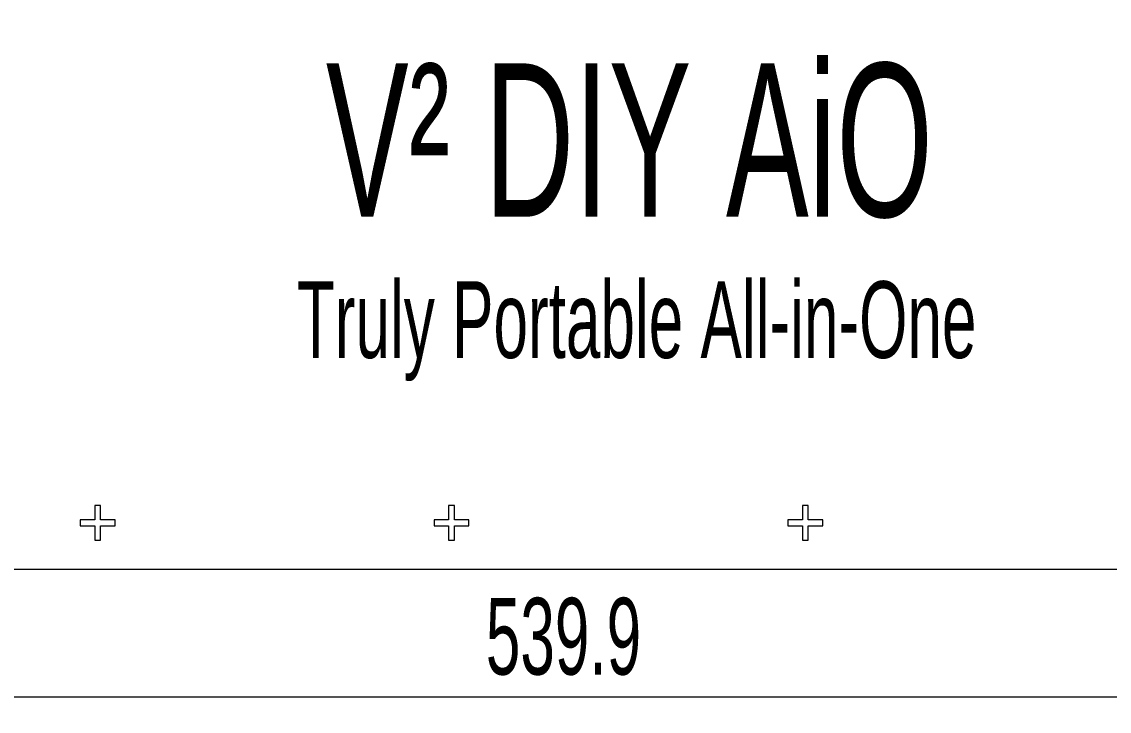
# Model space of a CAD drawing. Header units: millimetres. Extents: x 28 to 615, y 11 to 568.
# Drawn here: x 240.2 to 427.8, y 11.3 to 130.2 of the extents above; entities that cross this region are included whole.
import ezdxf

# ---------------------------------------------------------------- set-up
doc = ezdxf.new("R2010")
doc.units = ezdxf.units.MM
doc.styles.add('SLDTEXTSTYLE0', font='TXT', dxfattribs={"width": 0.605})
doc.dimstyles.new('SLDDIMSTYLE0', dxfattribs={"dimtxt": 12.8415934245, "dimasz": 10, "dimexe": 0, "dimexo": 0.0625, "dimgap": 3.2103983561, "dimtad": 1, "dimdec": 1, "dimrnd": 1e-09, "dimzin": 12, "dimdsep": 46, "dimtxsty": 'SLDTEXTSTYLE0', "dimsah": 1, "dimcen": 0.09, "dimadec": 0, "dimazin": 3, "dimtfac": 1, "dimtdec": 1, "dimtofl": 0, "dimtmove": 0, "dimatfit": 3, "dimfxl": 1, "dimfrac": 2, "dimtolj": 1, "dimtzin": 12, "dimarcsym": 0})

# ---------------------------------------------------------------- blocks, each defined once
blk = doc.blocks.new('_D')
at = {"color": 7, "linetype": 'Continuous', "lineweight": 0}
for p, q in [((235.3420501819, 567.5176386638), (43.9717775261, 567.5176386638)), ((44.9717775261, 35.8140047823), (44.9717775261, 567.5176386638)), ((65.4150593649, 35.8140047823), (43.9717775261, 35.8140047823))]:
    blk.add_line(p, q, dxfattribs=at)
for points in [[(44.9717775261, 567.5176386638), (42.4717775261, 557.5176386638), (47.4717775261, 557.5176386638)], [(44.9717775261, 35.8140047823), (47.4717775261, 45.8140047823), (42.4717775261, 45.8140047823)]]:
    blk.add_solid(points, dxfattribs=at)
at = {"color": 7, "linetype": 'Continuous', "lineweight": 0, "insert": (27.9184853192, 280.1855704345, 0.1), "char_height": 13.2291666667, "attachment_point": 1, "rotation": 90, "style": 'SLDTEXTSTYLE0'}
blk.add_mtext('531.7', dxfattribs=at)
blk = doc.blocks.new('_D_1')
at = {"color": 7, "linetype": 'Continuous', "lineweight": 0}
for p, q in [((75.4150593649, 25.8140047823), (75.4150593649, 12.8140047823)), ((615.2690409989, 25.8140047823), (615.2690409989, 12.8140047823)), ((75.4150593649, 13.8140047823), (615.2690409989, 13.8140047823))]:
    blk.add_line(p, q, dxfattribs=at)
for points in [[(75.4150593649, 13.8140047823), (85.4150593649, 11.3140047823), (85.4150593649, 16.3140047823)], [(615.2690409989, 13.8140047823), (605.2690409989, 16.3140047823), (605.2690409989, 11.3140047823)]]:
    blk.add_solid(points, dxfattribs=at)
at = {"color": 7, "linetype": 'Continuous', "lineweight": 0, "insert": (320.2621161236, 30.8672969892, 0.1), "char_height": 13.2291666667, "attachment_point": 1, "style": 'SLDTEXTSTYLE0'}
blk.add_mtext('539.9', dxfattribs=at)

msp = doc.modelspace()

# ---------------------------------------------------------------- linework, layer by layer
at = {"color": 179, "linetype": 'Continuous', "lineweight": 15}
for p, q in [((253.8420501819, 46.8140047823), (252.8420501819, 46.8140047823)), ((252.8420501819, 46.8140047823), (252.8420501819, 44.3140047823)), ((253.8420501819, 44.3140047823), (253.8420501819, 46.8140047823)), ((314.8420501819, 46.8140047823), (313.8420501819, 46.8140047823)), ((313.8420501819, 46.8140047823), (313.8420501819, 44.3140047823)), ((314.8420501819, 44.3140047823), (314.8420501819, 46.8140047823)), ((375.8420501819, 46.8140047823), (374.8420501819, 46.8140047823)), ((374.8420501819, 46.8140047823), (374.8420501819, 44.3140047823)), ((375.8420501819, 44.3140047823), (375.8420501819, 46.8140047823)), ((252.8420501819, 44.3140047823), (250.3420501819, 44.3140047823)), ((250.3420501819, 44.3140047823), (250.3420501819, 43.3140047823)), ((250.3420501819, 43.3140047823), (252.8420501819, 43.3140047823)), ((252.8420501819, 43.3140047823), (252.8420501819, 40.8140047823)), ((256.3420501819, 44.3140047823), (253.8420501819, 44.3140047823)), ((253.8420501819, 40.8140047823), (253.8420501819, 43.3140047823)), ((253.8420501819, 43.3140047823), (256.3420501819, 43.3140047823)), ((256.3420501819, 43.3140047823), (256.3420501819, 44.3140047823)), ((313.8420501819, 44.3140047823), (311.3420501819, 44.3140047823)), ((311.3420501819, 44.3140047823), (311.3420501819, 43.3140047823)), ((311.3420501819, 43.3140047823), (313.8420501819, 43.3140047823)), ((313.8420501819, 43.3140047823), (313.8420501819, 40.8140047823)), ((317.3420501819, 44.3140047823), (314.8420501819, 44.3140047823)), ((314.8420501819, 40.8140047823), (314.8420501819, 43.3140047823)), ((314.8420501819, 43.3140047823), (317.3420501819, 43.3140047823)), ((317.3420501819, 43.3140047823), (317.3420501819, 44.3140047823)), ((374.8420501819, 44.3140047823), (372.3420501819, 44.3140047823)), ((372.3420501819, 44.3140047823), (372.3420501819, 43.3140047823)), ((372.3420501819, 43.3140047823), (374.8420501819, 43.3140047823)), ((374.8420501819, 43.3140047823), (374.8420501819, 40.8140047823)), ((378.3420501819, 44.3140047823), (375.8420501819, 44.3140047823)), ((375.8420501819, 40.8140047823), (375.8420501819, 43.3140047823)), ((375.8420501819, 43.3140047823), (378.3420501819, 43.3140047823)), ((378.3420501819, 43.3140047823), (378.3420501819, 44.3140047823)), ((252.8420501819, 40.8140047823), (253.8420501819, 40.8140047823)), ((313.8420501819, 40.8140047823), (314.8420501819, 40.8140047823)), ((374.8420501819, 40.8140047823), (375.8420501819, 40.8140047823)), ((196.3420501819, 35.8140047823), (494.3420501819, 35.8140047823))]:
    msp.add_line(p, q, dxfattribs=at)

# ---------------------------------------------------------------- texts
at = {"color": 179, "linetype": 'Continuous', "lineweight": 0, "attachment_point": 2, "style": 'SLDTEXTSTYLE0'}
for s, insert, char_height in [('V² DIY AiO', (345.0178038373, 123.0684408321), 26.4583333333), ('Truly Portable All-in-One', (346.2702945167, 85.4763947379), 13.2291666667)]:
    msp.add_mtext(s, dxfattribs=dict(at, insert=insert, char_height=char_height))

# ---------------------------------------------------------------- dimensions: what is measured, and where the dimension line sits
at = {"color": 7, "linetype": 'Continuous', "lineweight": 0}
dim = msp.add_linear_dim(base=(44.9717775261, 567.5176386638), p1=(75.4150593649, 35.8140047823), p2=(245.3420501819, 567.5176386638), angle=90, dimstyle='SLDDIMSTYLE0', dxfattribs=at)
dim.commit()
dim.dimension.update_dxf_attribs({"geometry": '_D', "text_midpoint": (44.9717775261, 308.1138110317), "dimtype": 160})
dim = msp.add_linear_dim(base=(615.2690409989, 13.8140047823), p1=(75.4150593649, 35.8140047823), p2=(615.2690409989, 35.8140047823), dimstyle='SLDDIMSTYLE0', dxfattribs=at)
dim.commit()
dim.dimension.update_dxf_attribs({"geometry": '_D_1', "text_midpoint": (348.1903567209, 13.8140047823), "dimtype": 160})

doc.saveas('drawing.dxf')
